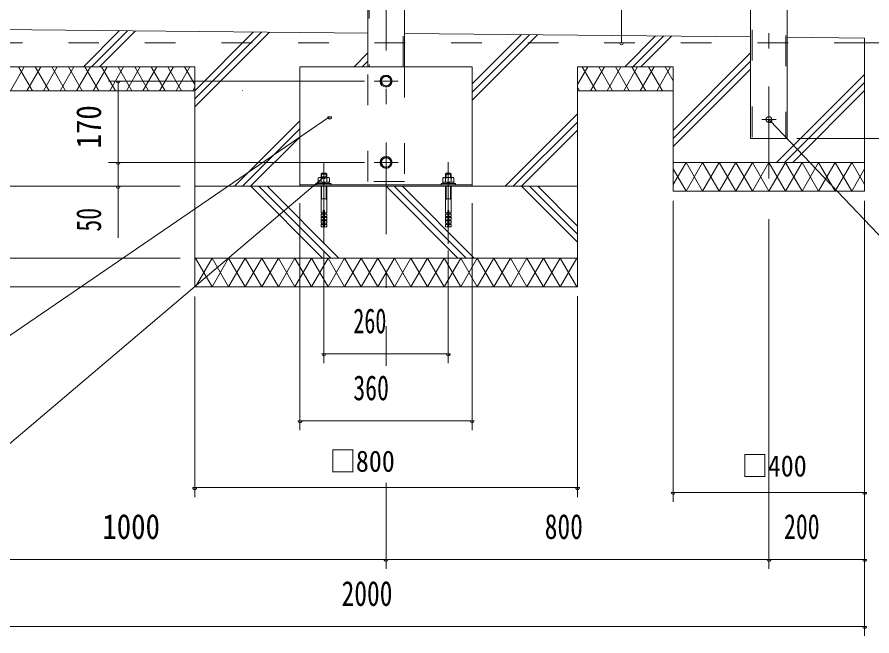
# Model space of a CAD drawing. Units: millimetres, scale not verified, with parts at other scales. Extents: x -23352 to 23352, y -10500 to 10500.
# Drawn here: x 14088 to 18553, y -1505 to 1730 of the extents above; entities that cross this region are included whole.
import ezdxf
from ezdxf.enums import TextEntityAlignment as Align

# ---------------------------------------------------------------- set-up
doc = ezdxf.new("R2010")
doc.units = ezdxf.units.MM
doc.header["$LTSCALE"] = 40
doc.linetypes.add('USER2', pattern=[10, 4, -6])
doc.linetypes.add('USER3', pattern=[24, 12, -5, 2, -5])
for name, color, linetype, lineweight in [('0-6_2-0BOLD', 7, 'Continuous', 18), ('0-7_2-1HIDDEN', 3, 'USER2', 18), ('0-8_2-2CENTER', 3, 'USER3', 18), ('0-9_2-4THIN', 4, 'Continuous', 18), ('0-A_2-5DIM', 3, 'Continuous', 18), ('0-B_2-6HATCH', 2, 'Continuous', 18)]:
    doc.layers.add(name, color=color, linetype=linetype, lineweight=lineweight)
doc.styles.add('ＭＳ ゴシック', font='')
doc.styles.get('ＭＳ ゴシック').set_extended_font_data('MS Gothic')

msp = doc.modelspace()

# ---------------------------------------------------------------- linework, layer by layer
at = {"layer": '0-6_2-0BOLD'}
for p, q in [((18110.84, 6031.78), (18110.84, 1094.93)), ((16110.84, 1469.93), (16110.84, 5344.93)), ((15920.09, 5074.56), (15920.09, 1469.93)), ((17920.09, 2462.43), (17920.09, 1094.93)), ((15920.09, 1645.88), (13515.46, 1669.93)), ((17920.09, 1625.88), (16110.84, 1643.98)), ((18515.45, 1594.93), (18890.45, 1594.93)), ((13515.46, 1469.93), (15015.46, 1469.93)), ((15565.46, 1469.93), (15565.46, 844.93)), ((15565.46, 1469.93), (16465.46, 1469.93)), ((16465.46, 844.93), (16465.46, 1469.93)), ((17015.46, 1469.93), (17515.46, 1469.93)), ((17515.46, 1469.93), (17515.46, 819.93)), ((18515.46, 819.93), (18515.46, 1469.93)), ((13515.46, 1344.93), (15015.46, 1344.93)), ((17015.46, 1344.93), (17515.46, 1344.93)), ((18110.84, 1094.93), (17920.09, 1094.93)), ((18515.46, 969.93), (17515.46, 969.93)), ((15675.46, 908.43), (15675.46, 890.43)), ((16325.46, 908.43), (16325.47, 890.43)), ((15565.46, 852.93), (16465.46, 852.93)), ((15662.26, 858.93), (15662.26, 866.43)), ((15675.74, 887.72), (15675.74, 866.44)), ((15682.96, 866.44), (15690.46, 858.93)), ((15690.46, 866.43), (15697.96, 858.94)), ((15705.19, 866.43), (15705.19, 887.72)), ((15718.67, 866.43), (15718.66, 858.93)), ((15727.96, 852.93), (15727.96, 858.93)), ((16312.27, 858.93), (16312.26, 866.43)), ((16325.74, 887.72), (16325.74, 866.44)), ((16332.97, 866.44), (16340.46, 858.93)), ((16340.46, 866.43), (16347.96, 858.94)), ((16355.19, 866.43), (16355.19, 887.72)), ((16368.67, 866.43), (16368.66, 858.93)), ((16377.97, 858.93), (16377.97, 852.93)), ((17015.46, 844.93), (15015.46, 844.93)), ((15705.46, 705.94), (15705.46, 844.93)), ((17515.46, 819.93), (18515.46, 819.93)), ((15705.46, 779.03), (15675.46, 779.03)), ((16355.46, 779.03), (16325.46, 779.03)), ((15678.46, 705.94), (15675.46, 699.94)), ((15678.46, 687.94), (15675.46, 681.94)), ((15678.46, 669.94), (15675.46, 663.94)), ((15693.46, 705.94), (15705.46, 705.94)), ((15705.46, 699.94), (15693.46, 699.94)), ((15705.46, 681.94), (15702.46, 687.94)), ((15705.46, 663.94), (15702.46, 669.94)), ((16328.46, 705.94), (16325.46, 699.94)), ((16328.46, 687.94), (16325.46, 681.94)), ((16328.46, 669.94), (16325.46, 663.94)), ((16355.46, 699.94), (16352.46, 705.94)), ((16355.46, 681.94), (16352.46, 687.94)), ((16355.46, 663.94), (16352.46, 669.94)), ((15678.46, 651.94), (15675.46, 645.94)), ((15705.46, 645.94), (15702.46, 651.94)), ((16328.46, 651.94), (16325.46, 645.94)), ((16355.46, 645.94), (16352.46, 651.94)), ((15015.46, 469.93), (17015.46, 469.93))]:
    msp.add_line(p, q, dxfattribs=at)
for points in [[(18515.46, 1469.93), (18515.46, 1619.92), (18110.84, 1623.97)], [(15015.46, 1469.93), (15015.46, 319.93), (17015.46, 319.93), (17015.46, 1469.93)], [(15705.46, 890.43), (15705.46, 908.43), (15700.96, 912.93), (15679.96, 912.93), (15675.46, 908.43), (15705.46, 908.43)], [(16355.46, 890.43), (16355.46, 908.43), (16325.46, 908.43), (16329.96, 912.93), (16350.96, 912.93), (16355.46, 908.43)], [(15727.96, 858.93), (15652.96, 858.94), (15652.96, 852.93)], [(16377.97, 858.93), (16302.96, 858.94), (16302.96, 852.93)], [(15675.46, 844.93), (15675.46, 705.94), (15687.46, 705.94)], [(16325.46, 844.93), (16325.46, 705.94), (16337.46, 705.94)], [(16343.46, 705.94), (16355.46, 705.94), (16355.46, 844.93)], [(15687.46, 645.94), (15675.46, 645.94), (15675.46, 633.94), (15687.46, 633.94), (15687.46, 717.94), (15693.46, 717.94), (15693.46, 633.94), (15705.46, 633.94), (15705.46, 645.94), (15693.46, 645.94)], [(16337.46, 717.94), (16337.46, 633.94), (16325.46, 633.94), (16325.46, 645.94), (16337.46, 645.94)], [(16343.46, 645.94), (16355.46, 645.94), (16355.46, 633.94), (16343.46, 633.94), (16343.46, 717.94), (16337.46, 717.94)], [(15687.46, 699.94), (15675.46, 699.94), (15675.46, 687.94), (15687.46, 687.94)], [(15687.46, 681.94), (15675.46, 681.94), (15675.46, 669.94), (15687.46, 669.94)], [(15693.46, 687.94), (15705.46, 687.94), (15705.46, 699.94), (15702.46, 705.94)], [(15693.46, 669.94), (15705.46, 669.94), (15705.46, 681.94), (15693.46, 681.94)], [(16337.46, 699.94), (16325.46, 699.94), (16325.46, 687.94), (16337.46, 687.94)], [(16337.46, 669.94), (16325.46, 669.94), (16325.46, 681.94), (16337.46, 681.94)], [(16343.46, 687.94), (16355.46, 687.94), (16355.46, 699.94), (16343.46, 699.94)], [(16343.46, 681.94), (16355.46, 681.94), (16355.46, 669.94), (16343.46, 669.94)], [(15687.46, 663.94), (15675.46, 663.94), (15675.46, 651.94), (15687.46, 651.94)], [(15693.46, 651.94), (15705.46, 651.94), (15705.46, 663.94), (15693.46, 663.94)], [(16337.46, 651.94), (16325.46, 651.94), (16325.46, 663.94), (16337.46, 663.94)], [(16343.46, 663.94), (16355.46, 663.94), (16355.46, 651.94), (16343.46, 651.94)]]:
    msp.add_lwpolyline(points, dxfattribs=at)
for points in [[(15990.46, 1409.36), (15990.46, 1380.5), (16015.47, 1366.06), (16040.46, 1380.49), (16040.46, 1409.36), (16015.46, 1423.8)], [(15990.46, 955.5), (16015.47, 941.06), (16040.46, 955.49), (16040.46, 984.36), (16015.46, 998.8), (15990.46, 984.36)], [(15715.21, 890.43), (15719.91, 887.72), (15719.91, 866.43), (15661.01, 866.43), (15661.01, 887.72), (15665.71, 890.43)], [(16365.21, 890.43), (16315.71, 890.43), (16311.01, 887.72), (16311.01, 866.43), (16369.91, 866.43), (16369.91, 887.72)]]:
    msp.add_lwpolyline(points, close=True, dxfattribs=at)
for centre, radius in [((16015.46, 1394.93), 31.25), ((16015.46, 1394.93), 24.5), ((18015.46, 1194.93), 15), ((16015.46, 969.93), 31.25), ((16015.46, 969.93), 24.5)]:
    msp.add_circle(centre, radius, dxfattribs=at)
for centre, radius, start, end in [((15668.38, 879.08), 11.35, 49.57169, 90), ((15690.46, 849.1), 41.34, 69.1357, 110.8643), ((15712.55, 879.08), 11.35, 90, 130.43115), ((16318.38, 879.08), 11.35, 49.57169, 90), ((16340.46, 849.1), 41.34, 69.1357, 110.8643), ((16362.55, 879.08), 11.35, 90, 130.43115)]:
    msp.add_arc(centre, radius, start, end, dxfattribs=at)
at = {"layer": '0-7_2-1HIDDEN'}
for p, q in [((18103.84, 6033.73), (18103.84, 1094.93)), ((16103.84, 1469.93), (16103.84, 5344.93)), ((15927.09, 5081.56), (15927.09, 1469.93)), ((17927.09, 2462.43), (17927.09, 1094.93)), ((18515.46, 1594.93), (13515.46, 1594.93)), ((16110.84, 1469.93), (16110.84, 869.93))]:
    msp.add_line(p, q, dxfattribs=at)
msp.add_lwpolyline([(16110.84, 869.93), (15920.09, 869.93), (15920.09, 1469.93)], dxfattribs=at)
at = {"layer": '0-8_2-2CENTER'}
for p, q in [((16015.46, 6834.72), (16015.46, -93.2)), ((18015.46, 6166.22), (18015.46, 781.8)), ((16077.96, 1394.93), (15952.96, 1394.93)), ((18052.96, 1194.93), (17977.96, 1194.93)), ((15690.46, 544.68), (15690.46, 972.11)), ((15952.96, 969.93), (16077.96, 969.93)), ((16340.46, 972.11), (16340.46, 544.68))]:
    msp.add_line(p, q, dxfattribs=at)
at = {"layer": '0-9_2-4THIN'}
for p, q in [((15678.46, 890.43), (15678.46, 911.44)), ((15702.46, 911.44), (15702.46, 890.43)), ((16328.46, 890.43), (16328.46, 911.44)), ((16352.46, 911.44), (16352.46, 890.43))]:
    msp.add_line(p, q, dxfattribs=at)
for points in [[(15675.46, 773.83), (15678.47, 779.03), (15678.46, 844.93)], [(15702.46, 844.93), (15702.46, 779.03), (15705.46, 773.83)], [(16328.47, 844.93), (16328.47, 779.03), (16325.46, 773.83)], [(16355.46, 773.83), (16352.46, 779.03), (16352.46, 844.93)]]:
    msp.add_lwpolyline(points, dxfattribs=at)
at = {"layer": '0-A_2-5DIM'}
for p, q in [((17245.46, 1594.93), (17245.46, 2544.93)), ((17255.46, 1594.93), (17235.46, 1594.93)), ((15902.96, 1394.93), (14565.46, 1394.93)), ((14625.46, 1394.93), (14605.46, 1394.93)), ((14615.46, 1394.93), (14615.46, 574.93)), ((15730.6, 1207.69), (15710.6, 1207.69)), ((18031.93, 1188.15), (18011.93, 1188.15)), ((19115.91, 35.63), (18021.93, 1188.15)), ((18915.45, 1094.93), (18160.84, 1094.93)), ((14565.46, 969.93), (15902.96, 969.93)), ((14625.46, 969.93), (14605.46, 969.93)), ((15691.95, 895.3), (13215.46, -1205.07)), ((15701.95, 895.3), (15681.95, 895.3)), ((14940.46, 844.93), (12040.45, 844.93)), ((14625.46, 844.93), (14605.46, 844.93)), ((17515.46, 769.93), (17515.46, -805.07)), ((18515.46, -805.07), (18515.46, 769.93)), ((18515.46, 769.93), (18515.46, -1505.07)), ((15565.46, -430.07), (15565.46, 756.47)), ((16465.46, 756.47), (16465.46, -430.07)), ((18015.46, -1155.07), (18015.46, 673.13)), ((15690.46, -80.07), (15690.46, 510.01)), ((16340.46, 510.01), (16340.46, -80.07)), ((11690.45, 469.94), (14940.46, 469.94)), ((11690.45, 319.94), (14940.46, 319.94)), ((15015.46, 269.93), (15015.46, -780.07)), ((17015.46, -780.07), (17015.46, 269.94)), ((15700.46, -30.07), (15680.46, -30.07)), ((16340.46, -30.07), (15690.46, -30.07)), ((16350.46, -30.07), (16330.46, -30.07)), ((15575.46, -380.07), (15555.46, -380.07)), ((16465.46, -380.07), (15565.46, -380.07)), ((16475.46, -380.07), (16455.46, -380.07)), ((16015.46, -1155.07), (16015.46, -705.07)), ((15025.46, -730.07), (15005.46, -730.07)), ((15015.46, -730.07), (17015.46, -730.07)), ((17025.46, -730.07), (17005.46, -730.07)), ((17525.46, -755.07), (17505.46, -755.07)), ((17515.46, -755.07), (18515.46, -755.07)), ((18525.46, -755.07), (18505.46, -755.07)), ((13515.46, -1105.07), (16015.46, -1105.07)), ((16025.46, -1105.07), (16005.46, -1105.07)), ((16015.46, -1105.07), (18015.46, -1105.07)), ((18025.46, -1105.07), (18005.46, -1105.07)), ((18015.46, -1105.07), (18515.46, -1105.07)), ((18525.46, -1105.07), (18505.46, -1105.07)), ((18515.46, -1455.07), (13515.46, -1455.07)), ((18525.46, -1455.07), (18505.46, -1455.07))]:
    msp.add_line(p, q, dxfattribs=at)
msp.add_lwpolyline([(11215.46, -505.07), (13215.46, -505.07), (15720.6, 1207.69)], dxfattribs=at)
for centre in [(17245.46, 1594.93), (14615.46, 1394.93), (15720.6, 1207.69), (18021.93, 1188.15), (14615.46, 969.93), (15691.95, 895.3), (14615.46, 844.93), (15690.46, -30.07), (16340.46, -30.07), (15565.46, -380.07), (16465.46, -380.07), (15015.46, -730.07), (17015.46, -730.07), (17515.46, -755.07), (18515.46, -755.07), (16015.46, -1105.07), (18015.46, -1105.07), (18515.46, -1105.07), (18515.46, -1455.07)]:
    msp.add_arc(centre, 10, 180, 0, dxfattribs=at)
at = {"layer": '0-B_2-6HATCH'}
for p, q in [((14433.82, 1469.93), (14622.75, 1658.86)), ((14664.75, 1658.44), (14476.25, 1469.93)), ((14518.67, 1469.93), (14706.76, 1658.02)), ((15015.46, 1344.46), (15322.85, 1651.86)), ((15364.86, 1651.44), (15015.46, 1302.03)), ((15015.46, 1259.61), (15406.87, 1651.02)), ((16465.46, 1380.25), (16723.07, 1637.85)), ((16765.07, 1637.43), (16465.46, 1337.82)), ((16465.46, 1295.4), (16807.08, 1637.01)), ((17423.17, 1630.85), (17262.25, 1469.93)), ((17304.68, 1469.93), (17465.18, 1630.43)), ((17347.1, 1469.93), (17507.18, 1630.01)), ((15848.04, 1469.93), (15920.08, 1541.98)), ((17515.46, 1137.36), (17920.09, 1541.98)), ((15920.08, 1499.55), (15890.46, 1469.93)), ((17920.09, 1499.55), (17515.46, 1094.93)), ((14124.64, 1469.93), (14052.47, 1344.93)), ((14167.94, 1344.93), (14095.77, 1469.93)), ((14211.24, 1469.93), (14139.07, 1344.93)), ((14254.54, 1344.93), (14182.38, 1469.93)), ((14297.85, 1469.93), (14225.68, 1344.93)), ((14341.14, 1344.93), (14268.98, 1469.93)), ((14384.45, 1469.93), (14312.28, 1344.93)), ((14427.75, 1344.93), (14355.58, 1469.93)), ((14471.05, 1469.93), (14398.88, 1344.93)), ((14514.35, 1344.93), (14442.18, 1469.93)), ((14557.65, 1469.93), (14485.48, 1344.93)), ((14600.95, 1344.93), (14528.78, 1469.93)), ((14644.25, 1469.93), (14572.08, 1344.93)), ((14687.55, 1344.93), (14615.39, 1469.93)), ((14730.86, 1469.93), (14658.69, 1344.93)), ((14774.16, 1344.93), (14701.99, 1469.93)), ((14817.46, 1469.93), (14745.29, 1344.93)), ((14860.76, 1344.93), (14788.59, 1469.93)), ((14904.06, 1469.93), (14831.89, 1344.93)), ((14947.36, 1344.93), (14875.19, 1469.93)), ((14990.66, 1469.93), (14918.5, 1344.93)), ((15015.46, 1376.98), (14961.8, 1469.93)), ((17069.12, 1469.93), (17015.46, 1376.98)), ((17112.43, 1344.93), (17040.26, 1469.93)), ((17155.73, 1469.93), (17083.56, 1344.93)), ((17199.03, 1344.93), (17126.86, 1469.93)), ((17242.33, 1469.93), (17170.16, 1344.93)), ((17285.63, 1344.93), (17213.46, 1469.93)), ((17328.93, 1469.93), (17256.76, 1344.93)), ((17372.23, 1344.93), (17300.07, 1469.93)), ((17415.53, 1469.93), (17343.37, 1344.93)), ((17458.84, 1344.93), (17386.67, 1469.93)), ((17502.14, 1469.93), (17429.97, 1344.93)), ((17515.46, 1396.85), (17473.27, 1469.93)), ((17515.46, 1052.5), (17920.09, 1457.13)), ((18515.46, 1430.25), (18055.14, 969.93)), ((18097.57, 969.93), (18515.46, 1387.82)), ((15015.46, 1362.88), (15005.1, 1344.93)), ((15264.91, 1344.93), (15265.46, 1345.89)), ((17025.83, 1344.93), (17015.46, 1362.88)), ((17015.46, 1362.88), (17025.83, 1344.93)), ((18515.46, 1345.4), (18140, 969.93)), ((17015.46, 1223.14), (16637.25, 844.93)), ((15223.04, 844.93), (15565.46, 1187.36)), ((16679.68, 844.93), (17015.46, 1180.72)), ((15565.46, 1144.93), (15265.46, 844.93)), ((17015.46, 1138.29), (16722.1, 844.93)), ((15307.89, 844.93), (15565.46, 1102.5)), ((17582.45, 969.93), (17515.46, 853.91)), ((17842.26, 819.93), (17755.66, 969.93)), ((17928.86, 969.93), (17842.26, 819.93)), ((18361.87, 969.93), (18448.47, 819.93)), ((18515.46, 853.91), (18448.48, 969.93)), ((17515.46, 935.96), (17582.45, 819.93)), ((18448.47, 819.93), (18515.46, 935.95)), ((15683.82, 469.93), (15308.82, 844.93)), ((15726.25, 469.93), (15351.25, 844.93)), ((15393.67, 844.93), (15768.68, 469.93)), ((16390.93, 469.93), (16015.93, 844.93)), ((16058.36, 844.93), (16433.36, 469.93)), ((16475.78, 469.93), (16100.78, 844.93)), ((17015.46, 552.5), (16723.03, 844.93)), ((16765.46, 844.93), (17015.46, 594.93)), ((17015.46, 637.36), (16807.89, 844.93)), ((16664.98, 319.93), (16751.58, 469.93)), ((16751.58, 319.93), (16838.19, 469.93)), ((16838.19, 319.93), (16751.58, 469.93)), ((16838.19, 319.93), (16924.79, 469.93)), ((16924.79, 319.93), (16838.19, 469.93)), ((16924.79, 319.93), (17011.39, 469.93)), ((17011.39, 319.93), (16924.79, 469.93)), ((17015.46, 462.88), (17011.39, 469.93)), ((15015.46, 326.98), (15019.53, 319.93)), ((17011.39, 319.93), (17015.46, 326.98))]:
    msp.add_line(p, q, dxfattribs=at)
for points in [[(17755.65, 969.93), (17669.05, 819.93), (17582.45, 969.93)], [(17582.45, 819.93), (17669.05, 969.93), (17755.65, 819.93), (17842.26, 969.93)], [(17842.26, 969.93), (17928.86, 819.93), (18015.46, 969.93)], [(18102.06, 969.93), (18015.46, 819.93), (17928.86, 969.93)], [(18015.46, 969.93), (18102.06, 819.93), (18188.67, 969.93)], [(18275.27, 969.93), (18188.67, 819.93), (18102.07, 969.93)], [(18188.67, 969.93), (18275.27, 819.93), (18361.87, 969.93)], [(18448.47, 969.93), (18361.87, 819.93), (18275.27, 969.93)], [(15015.46, 462.88), (15019.53, 469.93), (15106.14, 319.93)], [(15192.74, 319.93), (15106.14, 469.93), (15019.53, 319.93)], [(15106.14, 319.93), (15192.74, 469.93), (15279.34, 319.93)], [(15365.94, 319.93), (15279.34, 469.93), (15192.74, 319.93)], [(15279.34, 319.93), (15365.94, 469.93), (15452.55, 319.93), (15539.15, 469.93), (15625.75, 319.93), (15712.35, 469.93), (15798.96, 319.93), (15885.56, 469.93), (15972.16, 319.93), (16058.76, 469.93), (16145.36, 319.93), (16231.97, 469.93), (16318.57, 319.93)], [(15712.35, 319.93), (15625.75, 469.93), (15539.15, 319.93), (15452.55, 469.93), (15365.94, 319.93)], [(16058.76, 319.93), (15972.16, 469.93), (15885.56, 319.93), (15798.96, 469.93), (15712.35, 319.93)], [(16231.97, 319.93), (16145.36, 469.93), (16058.77, 319.93)], [(16405.17, 319.93), (16318.57, 469.93), (16231.97, 319.93)], [(16318.57, 319.93), (16405.17, 469.93), (16491.77, 319.93)], [(16578.38, 319.93), (16491.78, 469.93), (16405.17, 319.93)], [(16491.78, 319.93), (16578.38, 469.93), (16664.98, 319.93)], [(16751.58, 319.93), (16664.98, 469.93), (16578.38, 319.93)]]:
    msp.add_lwpolyline(points, dxfattribs=at)

# ---------------------------------------------------------------- texts
at = {"layer": '0-A_2-5DIM', "color": 7, "style": 'ＭＳ ゴシック'}
for s, width, p in [('170', 0.85, (14565.46, 1042.94)), ('50', 0.7, (14565.46, 608.21))]:
    msp.add_text(s, height=130.2, rotation=90, dxfattribs=dict(at, width=width)).set_placement(p, align=Align.BOTTOM_LEFT)
for s, height, width, p in [('260', 130.2, 0.65, (15844.21, 37.7)), ('360', 130.2, 0.7, (15844.21, -312.3)), ('□800', 110.7, 0.9, (15721.71, -680.07)), ('□400', 110.7, 0.9, (17873.64, -705.07)), ('1000', 130.2, 0.85, (14532.96, -1037.3)), ('800', 130.2, 0.75, (16844.21, -1037.3)), ('200', 130.2, 0.7, (18094.21, -1037.3)), ('2000', 130.2, 0.75, (15782.96, -1387.3))]:
    msp.add_text(s, height=height, dxfattribs=dict(at, width=width)).set_placement(p, align=Align.BOTTOM_LEFT)

doc.saveas('drawing.dxf')
